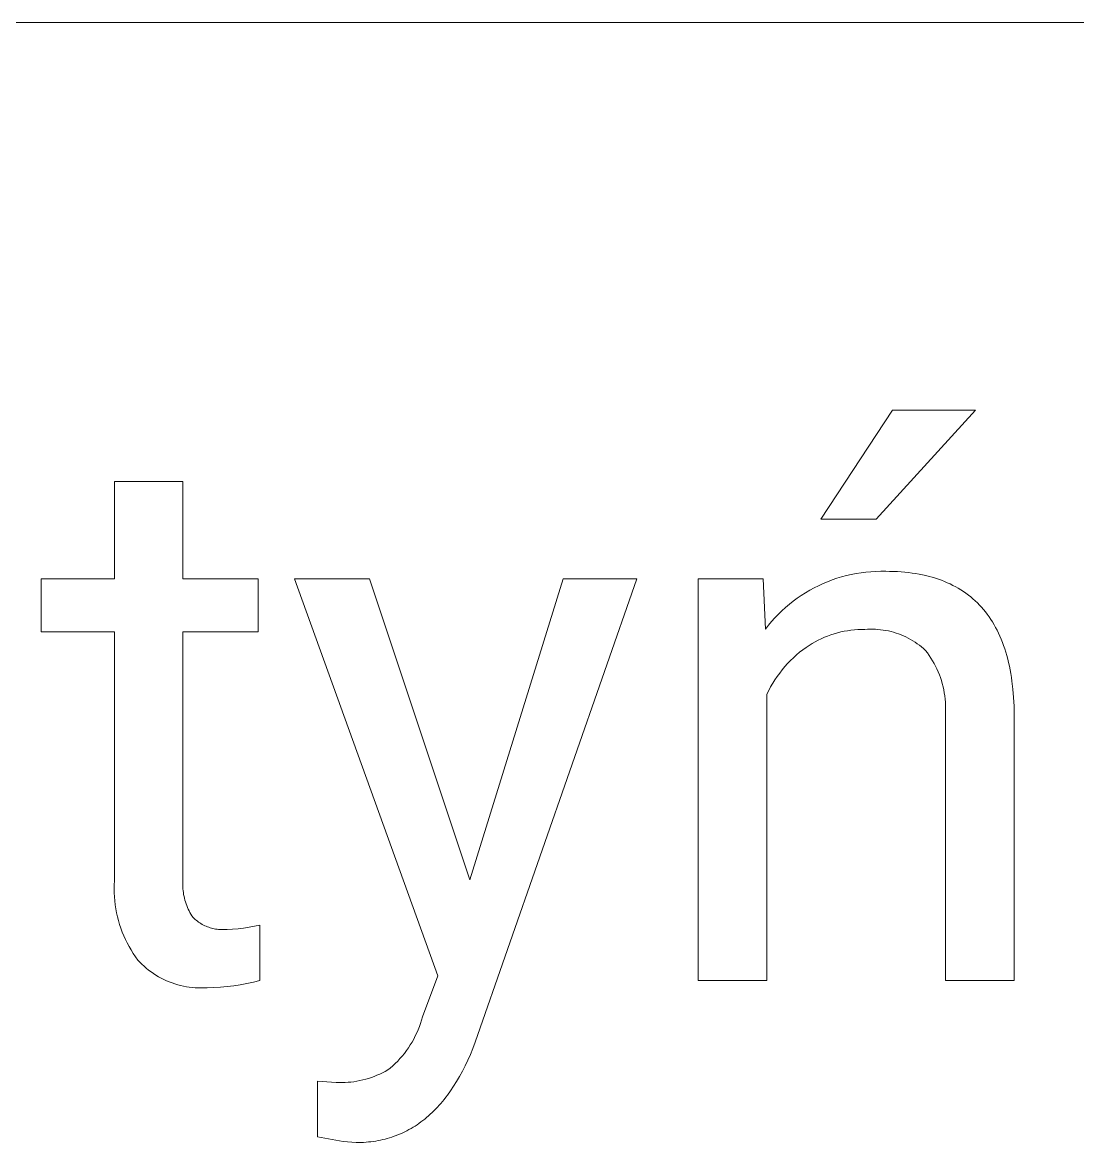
# Model space of a CAD drawing. Header units: millimetres. Extents: x 1287 to 5317, y -239 to 2577.
# Drawn here: x 4571.8 to 4646.2, y 132.3 to 211.4 of the extents above; entities that cross this region are included whole.
import ezdxf

# ---------------------------------------------------------------- set-up
doc = ezdxf.new("R2010")
doc.units = ezdxf.units.MM
doc.header["$MEASUREMENT"] = 0
doc.layers.add('Domyślny', color=7, linetype='Continuous', true_color=0x000000)

msp = doc.modelspace()

# ---------------------------------------------------------------- linework, layer by layer
at = {"layer": 'Domyślny', "color": 18, "lineweight": 15, "true_color": 0x000000}
for p, q in [((5313.204, 211.411), (3793.967, 211.411)), ((4628.111, 176.343), (4633.171, 184.033)), ((4639.036, 184.033), (4632.017, 176.33)), ((4633.171, 184.033), (4639.036, 184.033)), ((4578.261, 172.129), (4578.261, 179)), ((4578.261, 179), (4583.105, 179)), ((4583.105, 179), (4583.105, 172.129)), ((4632.017, 176.33), (4628.111, 176.343)), ((4630.271, 172.428), (4630.614, 172.495)), ((4630.614, 172.495), (4630.959, 172.551)), ((4630.959, 172.551), (4631.305, 172.595)), ((4631.305, 172.595), (4631.653, 172.627)), ((4631.653, 172.627), (4632.002, 172.647)), ((4632.002, 172.647), (4632.352, 172.656)), ((4632.352, 172.656), (4632.701, 172.653)), ((4632.701, 172.653), (4632.98, 172.65)), ((4632.98, 172.65), (4633.254, 172.643)), ((4633.254, 172.643), (4633.523, 172.63)), ((4633.523, 172.63), (4633.789, 172.613)), ((4633.789, 172.613), (4634.05, 172.591)), ((4634.05, 172.591), (4634.307, 172.563)), ((4634.307, 172.563), (4634.559, 172.531)), ((4634.559, 172.531), (4634.807, 172.494)), ((4634.807, 172.494), (4635.051, 172.452)), ((4635.051, 172.452), (4635.291, 172.405)), ((4573.094, 168.385), (4573.094, 172.129)), ((4573.094, 172.129), (4578.261, 172.129)), ((4583.105, 172.129), (4588.407, 172.129)), ((4588.407, 172.129), (4588.407, 168.385)), ((4601.086, 144.084), (4590.967, 172.133)), ((4590.967, 172.133), (4596.268, 172.133)), ((4596.268, 172.133), (4603.341, 150.875)), ((4603.341, 150.875), (4609.944, 172.133)), ((4615.138, 172.133), (4603.73, 139.4)), ((4609.944, 172.133), (4615.138, 172.133)), ((4619.469, 143.771), (4619.469, 172.129)), ((4619.469, 172.129), (4624.045, 172.129)), ((4624.045, 172.129), (4624.206, 168.573)), ((4627.961, 171.639), (4628.278, 171.785)), ((4628.278, 171.785), (4628.601, 171.92)), ((4628.601, 171.92), (4628.927, 172.044)), ((4628.927, 172.044), (4629.258, 172.157)), ((4629.258, 172.157), (4629.592, 172.259)), ((4629.592, 172.259), (4629.93, 172.349)), ((4629.93, 172.349), (4630.271, 172.428)), ((4635.291, 172.405), (4635.526, 172.353)), ((4635.526, 172.353), (4635.757, 172.296)), ((4635.757, 172.296), (4635.983, 172.234)), ((4635.983, 172.234), (4636.205, 172.167)), ((4636.205, 172.167), (4636.423, 172.095)), ((4636.423, 172.095), (4636.636, 172.018)), ((4636.636, 172.018), (4636.846, 171.937)), ((4636.846, 171.937), (4637.05, 171.85)), ((4637.05, 171.85), (4637.251, 171.758)), ((4637.251, 171.758), (4637.447, 171.662)), ((4637.447, 171.662), (4637.639, 171.56)), ((4626.457, 170.753), (4626.745, 170.95)), ((4626.745, 170.95), (4627.04, 171.138)), ((4627.04, 171.138), (4627.341, 171.315)), ((4627.341, 171.315), (4627.648, 171.483)), ((4627.648, 171.483), (4627.961, 171.639)), ((4637.639, 171.56), (4637.826, 171.454)), ((4637.826, 171.454), (4638.009, 171.342)), ((4638.009, 171.342), (4638.188, 171.226)), ((4638.188, 171.226), (4638.362, 171.104)), ((4638.362, 171.104), (4638.533, 170.978)), ((4638.533, 170.978), (4638.698, 170.847)), ((4625.375, 169.869), (4625.634, 170.104)), ((4625.634, 170.104), (4625.901, 170.33)), ((4625.901, 170.33), (4626.175, 170.546)), ((4626.175, 170.546), (4626.457, 170.753)), ((4638.698, 170.847), (4638.86, 170.711)), ((4638.86, 170.711), (4639.017, 170.569)), ((4639.017, 170.569), (4639.169, 170.423)), ((4639.169, 170.423), (4639.318, 170.272)), ((4639.318, 170.272), (4639.462, 170.116)), ((4639.462, 170.116), (4639.602, 169.955)), ((4624.647, 169.115), (4624.881, 169.375)), ((4624.881, 169.375), (4625.124, 169.626)), ((4625.124, 169.626), (4625.375, 169.869)), ((4639.602, 169.955), (4639.737, 169.789)), ((4639.737, 169.789), (4639.868, 169.618)), ((4639.868, 169.618), (4639.995, 169.442)), ((4639.995, 169.442), (4640.117, 169.261)), ((4624.206, 168.573), (4624.422, 168.848)), ((4624.422, 168.848), (4624.647, 169.115)), ((4630.251, 168.495), (4630.009, 168.461)), ((4630.494, 168.52), (4630.251, 168.495)), ((4630.737, 168.537), (4630.494, 168.52)), ((4630.981, 168.546), (4630.737, 168.537)), ((4631.225, 168.546), (4630.981, 168.546)), ((4631.411, 168.559), (4631.225, 168.546)), ((4631.597, 168.566), (4631.411, 168.559)), ((4631.784, 168.567), (4631.597, 168.566)), ((4631.971, 168.561), (4631.784, 168.567)), ((4632.157, 168.549), (4631.971, 168.561)), ((4632.342, 168.531), (4632.157, 168.549)), ((4632.527, 168.507), (4632.342, 168.531)), ((4632.711, 168.476), (4632.527, 168.507)), ((4640.117, 169.261), (4640.235, 169.076)), ((4640.235, 169.076), (4640.348, 168.885)), ((4640.348, 168.885), (4640.458, 168.689)), ((4640.458, 168.689), (4640.563, 168.489)), ((4640.563, 168.489), (4640.663, 168.283)), ((4578.261, 168.385), (4573.094, 168.385)), ((4578.261, 150.79), (4578.261, 168.385)), ((4588.407, 168.385), (4583.105, 168.385)), ((4583.105, 168.385), (4583.105, 150.777)), ((4627.928, 167.786), (4627.713, 167.671)), ((4628.148, 167.892), (4627.928, 167.786)), ((4628.371, 167.992), (4628.148, 167.892)), ((4628.597, 168.083), (4628.371, 167.992)), ((4628.826, 168.166), (4628.597, 168.083)), ((4629.059, 168.241), (4628.826, 168.166)), ((4629.293, 168.309), (4629.059, 168.241)), ((4629.53, 168.368), (4629.293, 168.309)), ((4629.769, 168.418), (4629.53, 168.368)), ((4630.009, 168.461), (4629.769, 168.418)), ((4632.894, 168.439), (4632.711, 168.476)), ((4633.076, 168.397), (4632.894, 168.439)), ((4633.256, 168.348), (4633.076, 168.397)), ((4633.434, 168.293), (4633.256, 168.348)), ((4633.611, 168.232), (4633.434, 168.293)), ((4633.785, 168.165), (4633.611, 168.232)), ((4633.957, 168.093), (4633.785, 168.165)), ((4634.126, 168.015), (4633.957, 168.093)), ((4634.293, 167.931), (4634.126, 168.015)), ((4634.456, 167.841), (4634.293, 167.931)), ((4634.617, 167.747), (4634.456, 167.841)), ((4634.774, 167.646), (4634.617, 167.747)), ((4640.663, 168.283), (4640.759, 168.072)), ((4640.759, 168.072), (4640.851, 167.857)), ((4640.851, 167.857), (4640.939, 167.637)), ((4626.628, 166.932), (4626.406, 166.745)), ((4626.857, 167.112), (4626.628, 166.932)), ((4627.091, 167.284), (4626.857, 167.112)), ((4627.294, 167.42), (4627.091, 167.284)), ((4627.501, 167.55), (4627.294, 167.42)), ((4627.713, 167.671), (4627.501, 167.55)), ((4634.928, 167.541), (4634.774, 167.646)), ((4635.079, 167.43), (4634.928, 167.541)), ((4635.225, 167.315), (4635.079, 167.43)), ((4635.368, 167.195), (4635.225, 167.315)), ((4635.506, 167.07), (4635.368, 167.195)), ((4635.64, 166.894), (4635.506, 167.07)), ((4640.939, 167.637), (4641.022, 167.411)), ((4641.022, 167.411), (4641.101, 167.181)), ((4641.101, 167.181), (4641.175, 166.945)), ((4641.175, 166.945), (4641.245, 166.705)), ((4625.78, 166.138), (4625.585, 165.922)), ((4625.982, 166.348), (4625.78, 166.138)), ((4626.19, 166.55), (4625.982, 166.348)), ((4626.406, 166.745), (4626.19, 166.55)), ((4635.769, 166.714), (4635.64, 166.894)), ((4635.891, 166.53), (4635.769, 166.714)), ((4636.007, 166.342), (4635.891, 166.53)), ((4636.116, 166.151), (4636.007, 166.342)), ((4636.219, 165.955), (4636.116, 166.151)), ((4641.245, 166.705), (4641.311, 166.46)), ((4641.311, 166.46), (4641.372, 166.21)), ((4641.372, 166.21), (4641.429, 165.955)), ((4625.218, 165.471), (4625.046, 165.236)), ((4625.398, 165.7), (4625.218, 165.471)), ((4625.585, 165.922), (4625.398, 165.7)), ((4636.316, 165.757), (4636.219, 165.955)), ((4636.406, 165.555), (4636.316, 165.757)), ((4636.489, 165.35), (4636.406, 165.555)), ((4636.565, 165.143), (4636.489, 165.35)), ((4641.429, 165.955), (4641.482, 165.695)), ((4641.482, 165.695), (4641.53, 165.429)), ((4641.53, 165.429), (4641.574, 165.159)), ((4624.728, 164.75), (4624.581, 164.499)), ((4624.883, 164.996), (4624.728, 164.75)), ((4625.046, 165.236), (4624.883, 164.996)), ((4636.634, 164.933), (4636.565, 165.143)), ((4636.696, 164.721), (4636.634, 164.933)), ((4636.75, 164.507), (4636.696, 164.721)), ((4641.574, 165.159), (4641.614, 164.885)), ((4641.614, 164.885), (4641.68, 164.32)), ((4624.443, 164.243), (4624.313, 163.983)), ((4624.313, 163.983), (4624.313, 143.771)), ((4624.581, 164.499), (4624.443, 164.243)), ((4636.798, 164.291), (4636.75, 164.507)), ((4636.838, 164.074), (4636.798, 164.291)), ((4636.872, 163.856), (4636.838, 164.074)), ((4636.897, 163.636), (4636.872, 163.856)), ((4641.68, 164.32), (4641.729, 163.735)), ((4641.729, 163.735), (4641.76, 163.131)), ((4636.916, 163.416), (4636.897, 163.636)), ((4636.927, 163.196), (4636.916, 163.416)), ((4636.93, 162.975), (4636.927, 163.196)), ((4636.927, 162.754), (4636.93, 162.975)), ((4641.76, 163.131), (4641.774, 162.507)), ((4636.915, 162.533), (4636.927, 162.754)), ((4636.915, 143.771), (4636.915, 162.533)), ((4641.774, 162.507), (4641.774, 143.771)), ((4578.244, 150.225), (4578.247, 150.508)), ((4578.247, 150.508), (4578.261, 150.79)), ((4583.098, 150.642), (4583.096, 150.506)), ((4583.096, 150.506), (4583.098, 150.37)), ((4583.105, 150.777), (4583.098, 150.642)), ((4583.098, 150.37), (4583.104, 150.235)), ((4578.25, 149.942), (4578.244, 150.225)), ((4578.265, 149.659), (4578.25, 149.942)), ((4578.289, 149.377), (4578.265, 149.659)), ((4583.104, 150.235), (4583.115, 150.1)), ((4583.115, 150.1), (4583.131, 149.965)), ((4583.131, 149.965), (4583.152, 149.831)), ((4583.152, 149.831), (4583.177, 149.698)), ((4583.177, 149.698), (4583.206, 149.565)), ((4583.206, 149.565), (4583.24, 149.434)), ((4578.323, 149.096), (4578.289, 149.377)), ((4578.367, 148.817), (4578.323, 149.096)), ((4578.419, 148.539), (4578.367, 148.817)), ((4583.24, 149.434), (4583.279, 149.304)), ((4583.279, 149.304), (4583.322, 149.175)), ((4583.322, 149.175), (4583.369, 149.048)), ((4583.369, 149.048), (4583.42, 148.923)), ((4583.42, 148.923), (4583.476, 148.799)), ((4583.476, 148.799), (4583.536, 148.678)), ((4578.481, 148.263), (4578.419, 148.539)), ((4578.552, 147.989), (4578.481, 148.263)), ((4578.633, 147.717), (4578.552, 147.989)), ((4583.536, 148.678), (4583.6, 148.558)), ((4583.6, 148.558), (4583.669, 148.441)), ((4583.669, 148.441), (4583.741, 148.326)), ((4583.741, 148.326), (4583.817, 148.214)), ((4583.817, 148.214), (4583.889, 148.143)), ((4583.889, 148.143), (4583.964, 148.075)), ((4583.964, 148.075), (4584.042, 148.009)), ((4584.042, 148.009), (4584.121, 147.946)), ((4584.121, 147.946), (4584.203, 147.886)), ((4578.722, 147.449), (4578.633, 147.717)), ((4578.82, 147.183), (4578.722, 147.449)), ((4578.927, 146.921), (4578.82, 147.183)), ((4584.203, 147.886), (4584.287, 147.829)), ((4584.287, 147.829), (4584.372, 147.775)), ((4584.372, 147.775), (4584.46, 147.724)), ((4584.46, 147.724), (4584.549, 147.676)), ((4584.549, 147.676), (4584.64, 147.631)), ((4584.64, 147.631), (4584.732, 147.589)), ((4584.732, 147.589), (4584.826, 147.55)), ((4584.826, 147.55), (4584.921, 147.515)), ((4584.921, 147.515), (4585.017, 147.483)), ((4585.017, 147.483), (4585.114, 147.455)), ((4585.114, 147.455), (4585.212, 147.429)), ((4585.212, 147.429), (4585.311, 147.407)), ((4585.311, 147.407), (4585.411, 147.389)), ((4585.411, 147.389), (4585.511, 147.374)), ((4585.511, 147.374), (4585.612, 147.363)), ((4585.612, 147.363), (4585.713, 147.355)), ((4585.713, 147.355), (4585.814, 147.351)), ((4585.814, 147.351), (4585.916, 147.35)), ((4585.916, 147.35), (4586.017, 147.352)), ((4586.017, 147.352), (4586.118, 147.358)), ((4586.118, 147.358), (4586.219, 147.368)), ((4586.219, 147.368), (4586.607, 147.387)), ((4586.607, 147.387), (4586.995, 147.418)), ((4586.995, 147.418), (4587.381, 147.463)), ((4587.381, 147.463), (4587.766, 147.521)), ((4587.766, 147.521), (4588.148, 147.593)), ((4588.148, 147.593), (4588.527, 147.677)), ((4588.527, 147.677), (4588.527, 143.771)), ((4579.043, 146.663), (4578.927, 146.921)), ((4579.167, 146.409), (4579.043, 146.663)), ((4579.3, 146.159), (4579.167, 146.409)), ((4579.441, 145.914), (4579.3, 146.159)), ((4579.59, 145.673), (4579.441, 145.914)), ((4579.747, 145.438), (4579.59, 145.673)), ((4579.911, 145.207), (4579.747, 145.438)), ((4580.055, 145.055), (4579.911, 145.207)), ((4580.205, 144.907), (4580.055, 145.055)), ((4580.359, 144.765), (4580.205, 144.907)), ((4580.518, 144.628), (4580.359, 144.765)), ((4580.682, 144.496), (4580.518, 144.628)), ((4580.85, 144.371), (4580.682, 144.496)), ((4581.023, 144.251), (4580.85, 144.371)), ((4581.199, 144.138), (4581.023, 144.251)), ((4581.38, 144.03), (4581.199, 144.138)), ((4581.564, 143.929), (4581.38, 144.03)), ((4600.013, 141.199), (4601.086, 144.084)), ((4581.751, 143.835), (4581.564, 143.929)), ((4581.942, 143.747), (4581.751, 143.835)), ((4582.136, 143.665), (4581.942, 143.747)), ((4582.332, 143.591), (4582.136, 143.665)), ((4582.531, 143.523), (4582.332, 143.591)), ((4582.732, 143.462), (4582.531, 143.523)), ((4582.935, 143.408), (4582.732, 143.462)), ((4583.139, 143.362), (4582.935, 143.408)), ((4583.346, 143.322), (4583.139, 143.362)), ((4583.553, 143.29), (4583.346, 143.322)), ((4583.761, 143.265), (4583.553, 143.29)), ((4583.971, 143.247), (4583.761, 143.265)), ((4584.18, 143.236), (4583.971, 143.247)), ((4584.39, 143.233), (4584.18, 143.236)), ((4584.6, 143.237), (4584.39, 143.233)), ((4584.81, 143.248), (4584.6, 143.237)), ((4585.28, 143.259), (4584.81, 143.248)), ((4585.75, 143.285), (4585.28, 143.259)), ((4586.219, 143.327), (4585.75, 143.285)), ((4586.686, 143.385), (4586.219, 143.327)), ((4587.151, 143.458), (4586.686, 143.385)), ((4587.613, 143.547), (4587.151, 143.458)), ((4588.072, 143.652), (4587.613, 143.547)), ((4588.527, 143.771), (4588.072, 143.652)), ((4624.313, 143.771), (4619.469, 143.771)), ((4641.774, 143.771), (4636.915, 143.771)), ((4599.872, 140.735), (4599.946, 140.966)), ((4599.946, 140.966), (4600.013, 141.199)), ((4599.5, 139.842), (4599.604, 140.061)), ((4599.604, 140.061), (4599.701, 140.283)), ((4599.701, 140.283), (4599.79, 140.508)), ((4599.79, 140.508), (4599.872, 140.735)), ((4599.146, 139.209), (4599.271, 139.416)), ((4599.271, 139.416), (4599.389, 139.627)), ((4599.389, 139.627), (4599.5, 139.842)), ((4603.73, 139.4), (4603.561, 138.964)), ((4598.42, 138.241), (4598.578, 138.425)), ((4598.578, 138.425), (4598.73, 138.613)), ((4598.73, 138.613), (4598.875, 138.807)), ((4598.875, 138.807), (4599.014, 139.006)), ((4599.014, 139.006), (4599.146, 139.209)), ((4603.386, 138.542), (4603.205, 138.134)), ((4603.561, 138.964), (4603.386, 138.542)), ((4597.731, 137.562), (4597.912, 137.723)), ((4597.912, 137.723), (4598.087, 137.89)), ((4598.087, 137.89), (4598.257, 138.063)), ((4598.257, 138.063), (4598.42, 138.241)), ((4603.017, 137.74), (4602.824, 137.359)), ((4603.205, 138.134), (4603.017, 137.74)), ((4596, 136.788), (4596.203, 136.848)), ((4596.203, 136.848), (4596.404, 136.914)), ((4596.404, 136.914), (4596.602, 136.988)), ((4596.602, 136.988), (4596.798, 137.067)), ((4596.798, 137.067), (4596.991, 137.154)), ((4596.991, 137.154), (4597.181, 137.246)), ((4597.181, 137.246), (4597.368, 137.345)), ((4597.368, 137.345), (4597.551, 137.451)), ((4597.551, 137.451), (4597.731, 137.562)), ((4602.625, 136.992), (4602.419, 136.639)), ((4602.824, 137.359), (4602.625, 136.992)), ((4592.591, 132.73), (4592.591, 136.663)), ((4592.591, 136.663), (4593.906, 136.569)), ((4593.906, 136.569), (4594.118, 136.559)), ((4594.118, 136.559), (4594.329, 136.556)), ((4594.329, 136.556), (4594.541, 136.561)), ((4594.541, 136.561), (4594.752, 136.572)), ((4594.752, 136.572), (4594.962, 136.591)), ((4594.962, 136.591), (4595.172, 136.616)), ((4595.172, 136.616), (4595.381, 136.649)), ((4595.381, 136.649), (4595.589, 136.688)), ((4595.589, 136.688), (4595.795, 136.735)), ((4595.795, 136.735), (4596, 136.788)), ((4602.208, 136.3), (4601.99, 135.975)), ((4602.419, 136.639), (4602.208, 136.3)), ((4601.537, 135.366), (4601.42, 135.222)), ((4601.653, 135.513), (4601.537, 135.366)), ((4601.767, 135.664), (4601.653, 135.513)), ((4601.99, 135.975), (4601.767, 135.664)), ((4600.812, 134.556), (4600.686, 134.434)), ((4600.936, 134.683), (4600.812, 134.556)), ((4601.06, 134.812), (4600.936, 134.683)), ((4601.181, 134.946), (4601.06, 134.812)), ((4601.301, 135.082), (4601.181, 134.946)), ((4601.42, 135.222), (4601.301, 135.082)), ((4599.897, 133.769), (4599.76, 133.671)), ((4600.032, 133.871), (4599.897, 133.769)), ((4600.166, 133.977), (4600.032, 133.871)), ((4600.298, 134.086), (4600.166, 133.977)), ((4600.429, 134.198), (4600.298, 134.086)), ((4600.558, 134.314), (4600.429, 134.198)), ((4600.686, 134.434), (4600.558, 134.314)), ((4598.461, 132.939), (4598.309, 132.875)), ((4598.611, 133.006), (4598.461, 132.939)), ((4598.76, 133.077), (4598.611, 133.006)), ((4598.907, 133.152), (4598.76, 133.077)), ((4599.053, 133.229), (4598.907, 133.152)), ((4599.198, 133.311), (4599.053, 133.229)), ((4599.34, 133.396), (4599.198, 133.311)), ((4599.482, 133.484), (4599.34, 133.396)), ((4599.622, 133.575), (4599.482, 133.484)), ((4599.76, 133.671), (4599.622, 133.575)), ((4594.403, 132.395), (4592.591, 132.73)), ((4595.316, 132.314), (4594.403, 132.395)), ((4595.495, 132.316), (4595.316, 132.314)), ((4595.672, 132.321), (4595.495, 132.316)), ((4595.848, 132.33), (4595.672, 132.321)), ((4596.023, 132.342), (4595.848, 132.33)), ((4596.196, 132.358), (4596.023, 132.342)), ((4596.368, 132.377), (4596.196, 132.358)), ((4596.538, 132.399), (4596.368, 132.377)), ((4596.706, 132.425), (4596.538, 132.399)), ((4596.873, 132.454), (4596.706, 132.425)), ((4597.039, 132.487), (4596.873, 132.454)), ((4597.203, 132.524), (4597.039, 132.487)), ((4597.366, 132.563), (4597.203, 132.524)), ((4597.527, 132.607), (4597.366, 132.563)), ((4597.686, 132.653), (4597.527, 132.607)), ((4597.844, 132.704), (4597.686, 132.653)), ((4598, 132.757), (4597.844, 132.704)), ((4598.155, 132.814), (4598, 132.757)), ((4598.309, 132.875), (4598.155, 132.814))]:
    msp.add_line(p, q, dxfattribs=at)

doc.saveas('drawing.dxf')
